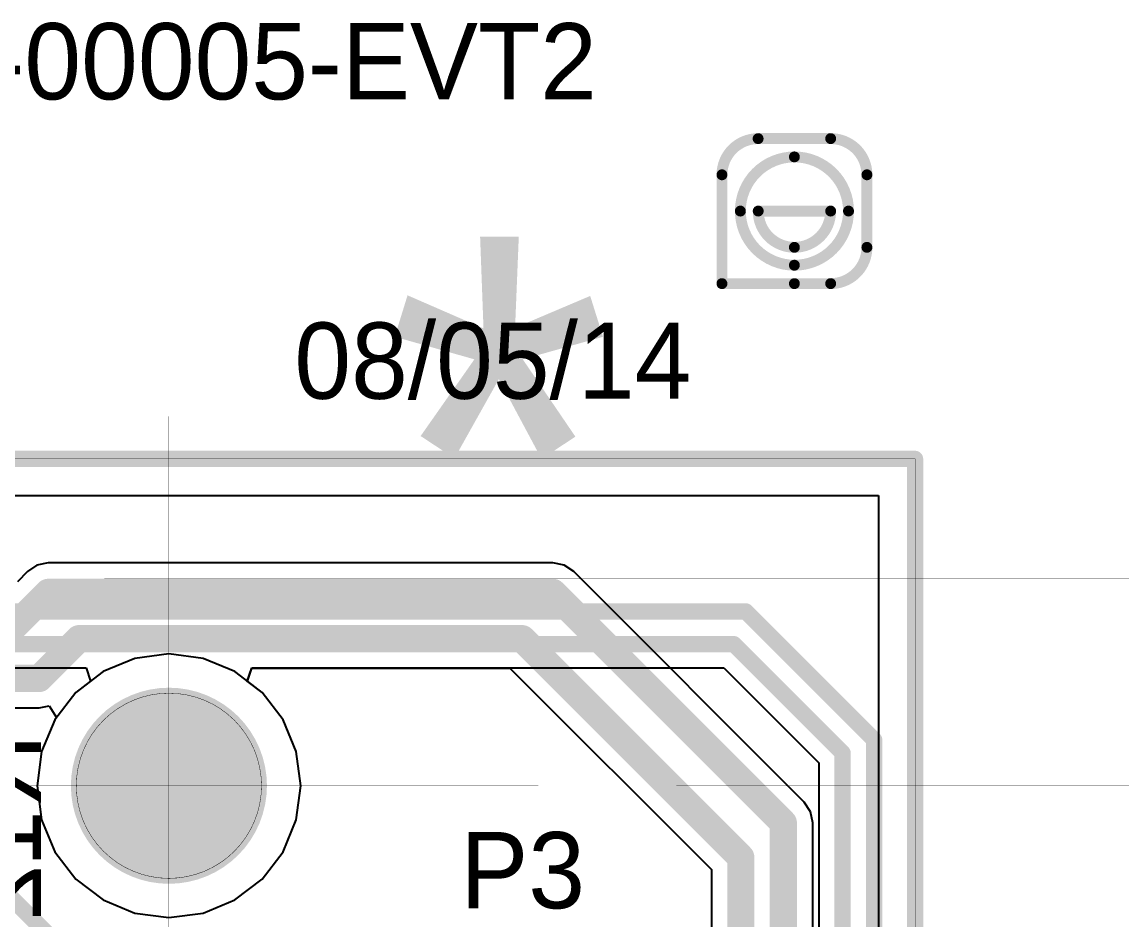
# Model space of a CAD drawing. Header units: millimetres. Extents: x 111 to 521, y 105 to 375.
# Drawn here: x 211.01 to 221.11, y 164.3 to 172.54 of the extents above; entities that cross this region are included whole.
import ezdxf

# ---------------------------------------------------------------- set-up
doc = ezdxf.new("R2010")
doc.units = ezdxf.units.MM
for name, color, linetype in [('BottomLayer', 5, 'Continuous'), ('BottomOverlay', 54, 'Continuous'), ('DrillDrawing', 1, 'Continuous'), ('KeepOutLayer', 6, 'Continuous'), ('MidLayer2', 76, 'Continuous'), ('MidLayer3', 90, 'Continuous'), ('MultiLayer', 9, 'Continuous'), ('PadHoleLayer', 156, 'Continuous'), ('TopLayer', 1, 'Continuous'), ('TopOverlay', 2, 'Continuous')]:
    doc.layers.add(name, color=color, linetype=linetype)

msp = doc.modelspace()

# ---------------------------------------------------------------- linework, layer by layer
at = {"layer": 'BottomLayer'}
for p, q in [((210.838, 168.198), (218.877, 168.198)), ((218.877, 168.198), (218.877, 152.286)), ((212.363, 166.744), (212.05, 166.703)), ((212.676, 166.703), (212.363, 166.744)), ((212.05, 166.703), (211.758, 166.582)), ((212.968, 166.582), (212.676, 166.703)), ((211.758, 166.582), (211.507, 166.39)), ((213.219, 166.39), (212.968, 166.582)), ((211.507, 166.39), (211.315, 166.139)), ((213.411, 166.139), (213.219, 166.39)), ((211.315, 166.139), (211.194, 165.847)), ((213.532, 165.847), (213.411, 166.139)), ((211.194, 165.847), (211.153, 165.534)), ((213.573, 165.534), (213.532, 165.847)), ((211.153, 165.534), (211.194, 165.221)), ((213.532, 165.221), (213.573, 165.534)), ((211.194, 165.221), (211.315, 164.929)), ((213.411, 164.929), (213.532, 165.221)), ((211.315, 164.929), (211.507, 164.678)), ((213.219, 164.678), (213.411, 164.929)), ((211.507, 164.678), (211.758, 164.486)), ((212.968, 164.486), (213.219, 164.678)), ((211.758, 164.486), (212.05, 164.365)), ((212.676, 164.365), (212.968, 164.486)), ((212.05, 164.365), (212.363, 164.324)), ((212.363, 164.324), (212.676, 164.365))]:
    msp.add_line(p, q, dxfattribs=at)
at = {"layer": 'BottomLayer', "const_width": 0.6}
msp.add_lwpolyline([(212.063, 165.534, 1), (212.663, 165.534, 1)], format="xyb", close=True, dxfattribs=at)
at = {"layer": 'BottomOverlay', "const_width": 0.1}
for points in [[(217.44, 171.142, -0.414199), (217.772, 171.474)], [(218.438, 171.474, -0.41423), (218.771, 171.142)], [(217.609, 170.809, -0.414195), (218.105, 171.306)], [(218.105, 171.306, -0.414195), (218.602, 170.809)], [(218.105, 170.312, -0.414202), (217.609, 170.809)], [(218.105, 170.476, -0.414197), (217.773, 170.809)], [(218.602, 170.809, -0.414205), (218.105, 170.312)], [(218.438, 170.809, -0.414203), (218.105, 170.476)], [(218.771, 170.476, -0.414214), (218.438, 170.143)]]:
    msp.add_lwpolyline(points, format="xyb", dxfattribs=at)
for points in [[(217.772, 171.474), (218.438, 171.474)], [(217.44, 170.143), (217.44, 171.142)], [(218.771, 170.476), (218.771, 171.142)], [(217.773, 170.809), (218.438, 170.809)], [(217.44, 170.143), (218.105, 170.143)], [(218.105, 170.143), (218.438, 170.143)]]:
    msp.add_lwpolyline(points, dxfattribs=at)
at = {"layer": 'BottomOverlay', "const_width": 0.05}
for points in [[(217.747, 171.474, 1), (217.797, 171.474, 1)], [(217.747, 171.474, 1), (217.797, 171.474, 1)], [(218.413, 171.474, 1), (218.463, 171.474, 1)], [(218.413, 171.474, 1), (218.463, 171.474, 1)], [(218.08, 171.306, 1), (218.13, 171.306, 1)], [(218.08, 171.306, 1), (218.13, 171.306, 1)], [(217.415, 171.142, 1), (217.465, 171.142, 1)], [(217.415, 171.142, 1), (217.465, 171.142, 1)], [(218.746, 171.142, 1), (218.796, 171.142, 1)], [(218.746, 171.142, 1), (218.796, 171.142, 1)], [(217.584, 170.809, 1), (217.634, 170.809, 1)], [(217.584, 170.809, 1), (217.634, 170.809, 1)], [(217.748, 170.809, 1), (217.798, 170.809, 1)], [(217.748, 170.809, 1), (217.798, 170.809, 1)], [(218.413, 170.809, 1), (218.463, 170.809, 1)], [(218.413, 170.809, 1), (218.463, 170.809, 1)], [(218.577, 170.809, 1), (218.627, 170.809, 1)], [(218.577, 170.809, 1), (218.627, 170.809, 1)], [(218.08, 170.476, 1), (218.13, 170.476, 1)], [(218.08, 170.476, 1), (218.13, 170.476, 1)], [(218.746, 170.476, 1), (218.796, 170.476, 1)], [(218.746, 170.476, 1), (218.796, 170.476, 1)], [(218.08, 170.312, 1), (218.13, 170.312, 1)], [(218.08, 170.312, 1), (218.13, 170.312, 1)], [(217.415, 170.143, 1), (217.465, 170.143, 1)], [(217.415, 170.143, 1), (217.465, 170.143, 1)], [(218.08, 170.143, 1), (218.13, 170.143, 1)], [(218.08, 170.143, 1), (218.13, 170.143, 1)], [(218.413, 170.143, 1), (218.463, 170.143, 1)], [(218.413, 170.143, 1), (218.463, 170.143, 1)]]:
    msp.add_lwpolyline(points, format="xyb", close=True, dxfattribs=at)
at = {"layer": 'DrillDrawing', "const_width": 0.0038}
for points in [[(212.363, 168.074), (212.363, 168.924)], [(210.503, 168.534), (219.213, 168.534)], [(219.213, 150.934), (219.213, 168.534)], [(212.363, 165.534), (212.363, 168.074)], [(211.773, 167.434), (233.763, 167.434)], [(209.823, 165.534), (212.363, 165.534)], [(212.363, 162.994), (212.363, 165.534)], [(212.363, 165.534), (214.903, 165.534)], [(214.903, 165.534), (215.753, 165.534)], [(217.023, 165.534), (263.894, 165.534)]]:
    msp.add_lwpolyline(points, dxfattribs=at)
at = {"layer": 'DrillDrawing'}
for points, const_width in [([(212.362, 168.924, 1), (212.364, 168.924, 1)], 0.0019), ([(219.212, 168.534, 1), (219.214, 168.534, 1)], 0.0019), ([(219.212, 168.534, 1), (219.214, 168.534, 1)], 0.0019), ([(212.362, 168.074, 1), (212.364, 168.074, 1)], 0.0019), ([(212.362, 168.074, 1), (212.364, 168.074, 1)], 0.0019), ([(211.772, 167.434, 1), (211.774, 167.434, 1)], 0.0019), ([(213.213, 165.534, 1), (211.513, 165.534, 1)], 0.0038), ([(211.512, 165.534, 1), (211.514, 165.534, 1)], 0.0019), ([(212.362, 165.534, 1), (212.364, 165.534, 1)], 0.0019), ([(212.362, 165.534, 1), (212.364, 165.534, 1)], 0.0019), ([(212.362, 165.534, 1), (212.364, 165.534, 1)], 0.0019), ([(212.362, 165.534, 1), (212.364, 165.534, 1)], 0.0019), ([(213.212, 165.534, 1), (213.214, 165.534, 1)], 0.0019), ([(214.902, 165.534, 1), (214.904, 165.534, 1)], 0.0019), ([(214.902, 165.534, 1), (214.904, 165.534, 1)], 0.0019), ([(215.752, 165.534, 1), (215.754, 165.534, 1)], 0.0019), ([(217.022, 165.534, 1), (217.024, 165.534, 1)], 0.0019)]:
    msp.add_lwpolyline(points, format="xyb", close=True, dxfattribs=dict(at, const_width=const_width))
at = {"layer": 'KeepOutLayer', "const_width": 0.15}
for points in [[(210.503, 168.534), (219.213, 168.534)], [(219.213, 150.934), (219.213, 168.534)]]:
    msp.add_lwpolyline(points, dxfattribs=at)
at = {"layer": 'KeepOutLayer', "const_width": 0.075}
msp.add_lwpolyline([(219.175, 168.534, 1), (219.25, 168.534, 1)], format="xyb", close=True, dxfattribs=at)
msp.add_lwpolyline([(219.175, 168.534, 1), (219.25, 168.534, 1)], format="xyb", close=True, dxfattribs=at)
at = {"layer": 'MidLayer2'}
for p, q in [((210.838, 168.198), (218.877, 168.198)), ((218.877, 168.198), (218.877, 152.286)), ((211.152, 167.559), (211.065, 167.5)), ((211.256, 167.579), (211.152, 167.559)), ((215.888, 167.579), (211.256, 167.579)), ((215.991, 167.559), (215.888, 167.579)), ((216.079, 167.5), (215.991, 167.559)), ((211.065, 167.5), (210.972, 167.407)), ((218.195, 165.384), (216.079, 167.5)), ((213.084, 166.493), (213.124, 166.614)), ((213.124, 166.614), (215.494, 166.614)), ((215.494, 166.614), (217.343, 164.765)), ((213.219, 166.39), (213.084, 166.493)), ((213.411, 166.139), (213.219, 166.39)), ((207.974, 166.249), (211.173, 166.249)), ((211.173, 166.249), (211.263, 166.267)), ((211.263, 166.267), (211.33, 166.159)), ((211.315, 166.139), (211.194, 165.847)), ((211.33, 166.159), (211.315, 166.139)), ((213.532, 165.847), (213.411, 166.139)), ((211.194, 165.847), (211.153, 165.534)), ((213.573, 165.534), (213.532, 165.847)), ((211.153, 165.534), (211.194, 165.221)), ((213.532, 165.221), (213.573, 165.534)), ((218.254, 165.296), (218.195, 165.384)), ((211.194, 165.221), (211.315, 164.929)), ((213.411, 164.929), (213.532, 165.221)), ((218.274, 165.193), (218.254, 165.296)), ((218.274, 154.031), (218.274, 165.193)), ((211.315, 164.929), (211.507, 164.678)), ((213.219, 164.678), (213.411, 164.929)), ((217.343, 164.765), (217.343, 155.246)), ((211.507, 164.678), (211.758, 164.486)), ((212.968, 164.486), (213.219, 164.678)), ((211.758, 164.486), (212.05, 164.365)), ((212.676, 164.365), (212.968, 164.486)), ((212.05, 164.365), (212.363, 164.324)), ((212.363, 164.324), (212.676, 164.365))]:
    msp.add_line(p, q, dxfattribs=at)
at = {"layer": 'MidLayer2', "const_width": 0.25}
for points in [[(210.856, 166.909), (211.256, 167.309)], [(211.256, 167.309), (215.888, 167.309)], [(215.888, 167.309), (218.004, 165.193)], [(211.173, 166.519), (211.538, 166.884)], [(211.538, 166.884), (215.606, 166.884)], [(215.606, 166.884), (217.613, 164.877)], [(207.898, 166.519), (211.173, 166.519)], [(218.004, 153.743), (218.004, 165.193)], [(217.613, 155.134), (217.613, 164.877)]]:
    msp.add_lwpolyline(points, dxfattribs=at)
at = {"layer": 'MidLayer2'}
for points, const_width in [([(211.193, 167.309, 1), (211.318, 167.309, 1)], 0.125), ([(211.193, 167.309, 1), (211.318, 167.309, 1)], 0.125), ([(215.825, 167.309, 1), (215.95, 167.309, 1)], 0.125), ([(215.825, 167.309, 1), (215.95, 167.309, 1)], 0.125), ([(211.475, 166.884, 1), (211.6, 166.884, 1)], 0.125), ([(211.475, 166.884, 1), (211.6, 166.884, 1)], 0.125), ([(215.543, 166.884, 1), (215.668, 166.884, 1)], 0.125), ([(215.543, 166.884, 1), (215.668, 166.884, 1)], 0.125), ([(211.11, 166.519, 1), (211.235, 166.519, 1)], 0.125), ([(211.11, 166.519, 1), (211.235, 166.519, 1)], 0.125), ([(212.063, 165.534, 1), (212.663, 165.534, 1)], 0.6), ([(217.941, 165.193, 1), (218.066, 165.193, 1)], 0.125), ([(217.941, 165.193, 1), (218.066, 165.193, 1)], 0.125), ([(217.55, 164.877, 1), (217.675, 164.877, 1)], 0.125), ([(217.55, 164.877, 1), (217.675, 164.877, 1)], 0.125)]:
    msp.add_lwpolyline(points, format="xyb", close=True, dxfattribs=dict(at, const_width=const_width))
at = {"layer": 'MidLayer3'}
for p, q in [((205.713, 166.615), (211.603, 166.615)), ((211.603, 166.615), (211.643, 166.494)), ((213.082, 166.494), (213.123, 166.615)), ((213.123, 166.615), (217.457, 166.615)), ((217.457, 166.615), (218.329, 165.743)), ((211.643, 166.494), (211.507, 166.39)), ((213.219, 166.39), (213.082, 166.494)), ((211.507, 166.39), (211.315, 166.139)), ((213.411, 166.139), (213.219, 166.39)), ((211.315, 166.139), (211.194, 165.847)), ((213.532, 165.847), (213.411, 166.139)), ((211.194, 165.847), (211.153, 165.534)), ((213.573, 165.534), (213.532, 165.847)), ((218.329, 165.743), (218.329, 154.13)), ((211.153, 165.534), (211.194, 165.221)), ((213.532, 165.221), (213.573, 165.534)), ((211.194, 165.221), (211.315, 164.929)), ((213.411, 164.929), (213.532, 165.221)), ((211.315, 164.929), (211.507, 164.678)), ((213.219, 164.678), (213.411, 164.929)), ((211.507, 164.678), (211.758, 164.486)), ((212.968, 164.486), (213.219, 164.678)), ((211.758, 164.486), (212.05, 164.365)), ((212.676, 164.365), (212.968, 164.486)), ((212.05, 164.365), (212.363, 164.324)), ((212.363, 164.324), (212.676, 164.365))]:
    msp.add_line(p, q, dxfattribs=at)
at = {"layer": 'MidLayer3', "const_width": 0.15}
for points in [[(206.088, 167.134), (217.658, 167.134)], [(217.658, 167.134), (218.838, 165.954)], [(205.713, 166.834), (217.548, 166.834)], [(217.548, 166.834), (218.548, 165.834)], [(218.838, 152.159), (218.838, 165.954)], [(218.548, 153.168), (218.548, 165.834)]]:
    msp.add_lwpolyline(points, dxfattribs=at)
at = {"layer": 'MidLayer3'}
for points, const_width in [([(217.621, 167.134, 1), (217.696, 167.134, 1)], 0.075), ([(217.621, 167.134, 1), (217.696, 167.134, 1)], 0.075), ([(217.51, 166.834, 1), (217.585, 166.834, 1)], 0.075), ([(217.51, 166.834, 1), (217.585, 166.834, 1)], 0.075), ([(212.063, 165.534, 1), (212.663, 165.534, 1)], 0.6), ([(218.8, 165.954, 1), (218.875, 165.954, 1)], 0.075), ([(218.8, 165.954, 1), (218.875, 165.954, 1)], 0.075), ([(218.51, 165.834, 1), (218.585, 165.834, 1)], 0.075), ([(218.51, 165.834, 1), (218.585, 165.834, 1)], 0.075)]:
    msp.add_lwpolyline(points, format="xyb", close=True, dxfattribs=dict(at, const_width=const_width))
at = {"layer": 'MultiLayer', "const_width": 0.6}
msp.add_lwpolyline([(212.063, 165.534, 1), (212.663, 165.534, 1)], format="xyb", close=True, dxfattribs=at)
at = {"layer": 'PadHoleLayer', "const_width": 0.9}
msp.add_lwpolyline([(211.913, 165.534, 1), (212.813, 165.534, 1)], format="xyb", close=True, dxfattribs=at)
at = {"layer": 'TopLayer', "const_width": 0.6}
msp.add_lwpolyline([(212.063, 165.534, 1), (212.663, 165.534, 1)], format="xyb", close=True, dxfattribs=at)
at = {"layer": 'TopLayer', "const_width": 0.15}
msp.add_lwpolyline([(210.188, 165.234), (211.588, 163.834)], dxfattribs=at)

# ---------------------------------------------------------------- texts
at = {"layer": 'BottomOverlay'}
for s, p in [('905-00005-EVT2', (209.163, 171.834)), ('08/05/14', (213.515, 169.086))]:
    msp.add_text(s, height=0.7, rotation=360, dxfattribs=at).set_placement(p)
at = {"layer": 'BottomOverlay', "text_generation_flag": 2}
msp.add_text('R12', height=0.7, rotation=90, dxfattribs=at).set_placement((211.188, 166.009))
at = {"layer": 'DrillDrawing'}
msp.add_text('*', height=4, dxfattribs=at).set_placement((214.35, 166.575))
at = {"layer": 'TopOverlay'}
msp.add_text('P3', height=0.7, rotation=360, dxfattribs=at).set_placement((215.038, 164.409))

doc.saveas('drawing.dxf')
